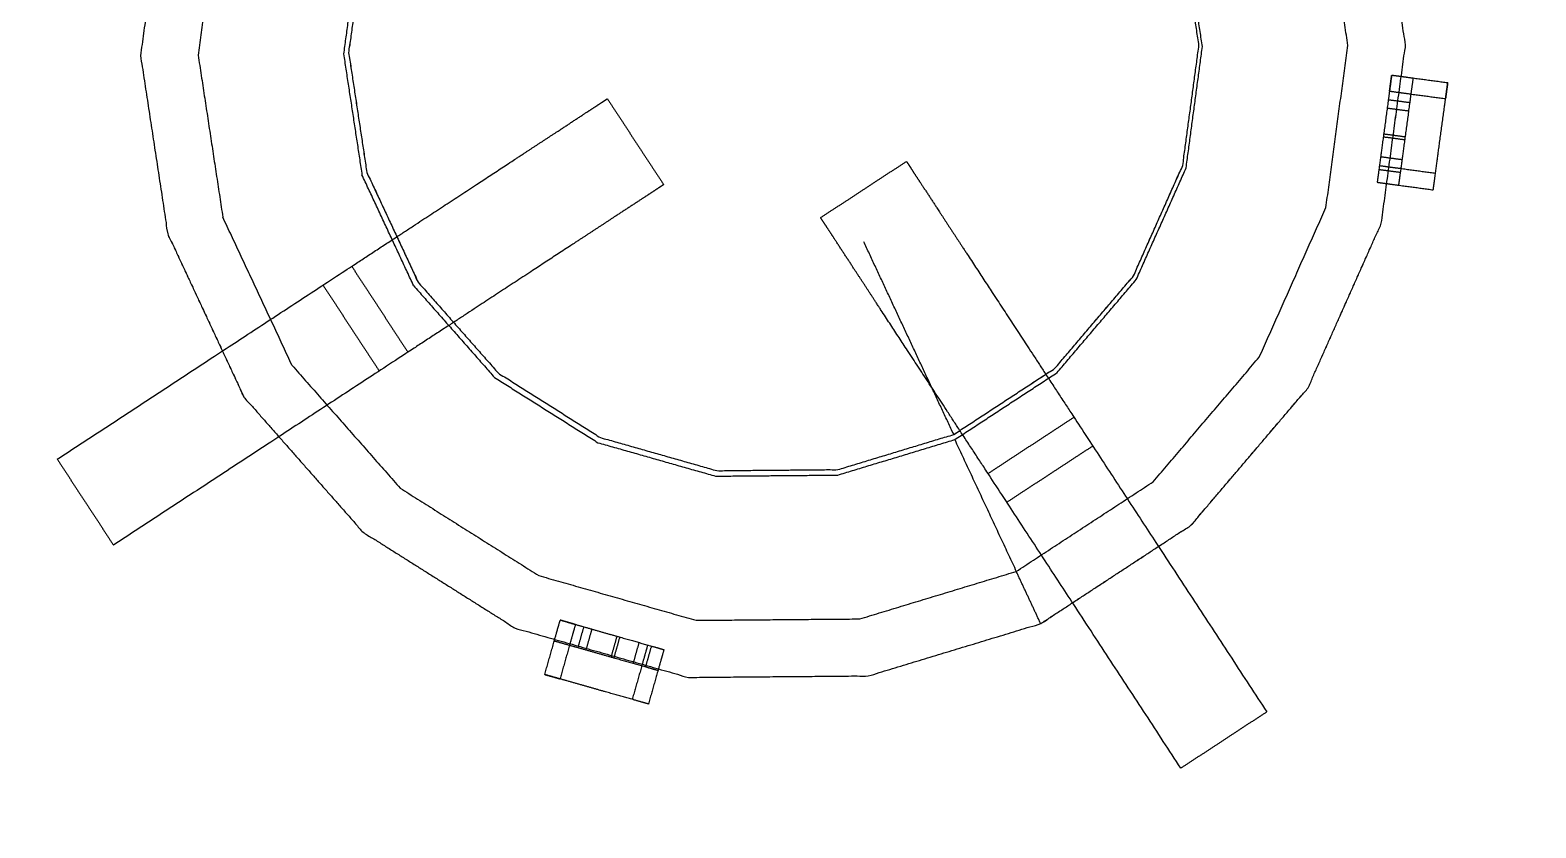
# Model space of a CAD drawing. Header units: millimetres. Extents: x 3429 to 24139, y -631 to 9878.
# Drawn here: x 8341.82 to 8360.02, y 3476.68 to 3486.31 of the extents above; entities that cross this region are included whole.
import ezdxf

# ---------------------------------------------------------------- set-up
doc = ezdxf.new("R2010")
doc.units = ezdxf.units.MM
for name, color, linetype, lineweight in [('multid_gorunus_3', 23, 'Continuous', 13), ('multid_gorunus_4', 15, 'Continuous', 9), ('multid_gorunus_5', 193, 'Continuous', 5), ('multid_gorunus_6', 54, 'Continuous', 0)]:
    doc.layers.add(name, color=color, linetype=linetype, lineweight=lineweight)

# ---------------------------------------------------------------- blocks, each defined once
blk = doc.blocks.new('grup-2')
at = {"layer": 'multid_gorunus_3', "lineweight": -3}
for points in [[(2178.097, 6035.19), (2177.727, 6035.232), (2177.357, 6035.273), (2143.086, 6035.132), (2108.815, 6034.992), (2108.445, 6034.948), (2108.076, 6034.904), (2107.736, 6034.781), (2107.397, 6034.658), (2107.098, 6034.466), (2106.799, 6034.274), (2106.55, 6034.023), (2106.301, 6033.772), (2106.112, 6033.471), (2105.922, 6033.171), (2105.802, 6032.831), (2105.682, 6032.491), (2105.641, 6032.121), (2105.6, 6031.75), (2105.893, 5959.98), (2105.737, 5918.202), (2105.781, 5917.832), (2105.825, 5917.462), (2105.948, 5917.123), (2106.071, 5916.784), (2106.263, 5916.485), (2106.455, 5916.186), (2106.706, 5915.937), (2106.957, 5915.688), (2107.257, 5915.499), (2107.558, 5915.309), (2107.898, 5915.189), (2108.238, 5915.069), (2108.608, 5915.028), (2108.978, 5914.987), (2143.25, 5915.127), (2177.521, 5915.267), (2177.89, 5915.311), (2178.26, 5915.355), (2178.599, 5915.478), (2178.938, 5915.601), (2179.237, 5915.793), (2179.536, 5915.985), (2179.785, 5916.236), (2180.035, 5916.487), (2180.224, 5916.788), (2180.413, 5917.088), (2180.534, 5917.428), (2180.654, 5917.769), (2180.695, 5918.139), (2180.736, 5918.509), (2180.524, 5970.28), (2180.599, 6032.057), (2180.555, 6032.427), (2180.511, 6032.797), (2180.388, 6033.136), (2180.265, 6033.475), (2180.073, 6033.774), (2179.881, 6034.073), (2179.63, 6034.322), (2179.379, 6034.571), (2179.078, 6034.761), (2178.778, 6034.95), (2178.438, 6035.07), (2178.097, 6035.19)], [(2178.097, 6035.19), (2177.727, 6035.232), (2177.357, 6035.273), (2143.086, 6035.132), (2108.815, 6034.992), (2108.445, 6034.948), (2108.076, 6034.904), (2107.736, 6034.781), (2107.397, 6034.658), (2107.098, 6034.466), (2106.799, 6034.274), (2106.55, 6034.023), (2106.301, 6033.772), (2106.112, 6033.471), (2105.922, 6033.171), (2105.802, 6032.831), (2105.682, 6032.491), (2105.641, 6032.121), (2105.6, 6031.75), (2105.893, 5959.98), (2105.737, 5918.202), (2105.781, 5917.832), (2105.825, 5917.462), (2105.948, 5917.123), (2106.071, 5916.784), (2106.263, 5916.485), (2106.455, 5916.186), (2106.706, 5915.937), (2106.957, 5915.688), (2107.257, 5915.499), (2107.558, 5915.309), (2107.898, 5915.189), (2108.238, 5915.069), (2108.608, 5915.028), (2108.978, 5914.987), (2143.25, 5915.127), (2177.521, 5915.267), (2177.89, 5915.311), (2178.26, 5915.355), (2178.599, 5915.478), (2178.938, 5915.601), (2179.237, 5915.793), (2179.536, 5915.985), (2179.785, 5916.236), (2180.035, 5916.487), (2180.224, 5916.788), (2180.413, 5917.088), (2180.534, 5917.428), (2180.654, 5917.769), (2180.695, 5918.139), (2180.736, 5918.509), (2180.524, 5970.28), (2180.599, 6032.057), (2180.555, 6032.427), (2180.511, 6032.797), (2180.388, 6033.136), (2180.265, 6033.475), (2180.073, 6033.774), (2179.881, 6034.073), (2179.63, 6034.322), (2179.379, 6034.571), (2179.078, 6034.761), (2178.778, 6034.95), (2178.438, 6035.07), (2178.097, 6035.19)], [(2177.357, 6034.773), (2177.67, 6034.738), (2177.983, 6034.703), (2178.271, 6034.601), (2178.558, 6034.5), (2178.812, 6034.339), (2179.067, 6034.179), (2179.279, 6033.968), (2179.492, 6033.758), (2179.654, 6033.505), (2179.816, 6033.252), (2179.92, 6032.965), (2180.024, 6032.678), (2180.062, 6032.366), (2180.099, 6032.053), (2180.024, 5970.278), (2180.236, 5918.509), (2180.201, 5918.196), (2180.166, 5917.883), (2180.065, 5917.595), (2179.963, 5917.308), (2179.803, 5917.054), (2179.642, 5916.799), (2179.432, 5916.587), (2179.221, 5916.374), (2178.968, 5916.212), (2178.715, 5916.05), (2178.429, 5915.946), (2178.142, 5915.842), (2177.829, 5915.804), (2177.517, 5915.767), (2143.248, 5915.627), (2108.978, 5915.487), (2108.666, 5915.521), (2108.353, 5915.556), (2108.065, 5915.658), (2107.777, 5915.76), (2107.523, 5915.92), (2107.269, 5916.08), (2107.057, 5916.291), (2106.844, 5916.501), (2106.682, 5916.754), (2106.52, 5917.007), (2106.415, 5917.294), (2106.311, 5917.581), (2106.274, 5917.893), (2106.237, 5918.206), (2106.393, 5959.982), (2106.1, 6031.751), (2106.134, 6032.063), (2106.169, 6032.376), (2106.271, 6032.664), (2106.373, 6032.951), (2106.533, 6033.206), (2106.693, 6033.46), (2106.904, 6033.672), (2107.115, 6033.885), (2107.367, 6034.047), (2107.62, 6034.209), (2107.907, 6034.313), (2108.194, 6034.417), (2108.506, 6034.455), (2108.819, 6034.492), (2143.088, 6034.633), (2177.357, 6034.773)], [(2177.357, 6034.773), (2177.67, 6034.738), (2177.983, 6034.703), (2178.271, 6034.601), (2178.558, 6034.5), (2178.812, 6034.339), (2179.067, 6034.179), (2179.279, 6033.968), (2179.492, 6033.758), (2179.654, 6033.505), (2179.816, 6033.252), (2179.92, 6032.965), (2180.024, 6032.678), (2180.062, 6032.366), (2180.099, 6032.053), (2180.024, 5970.278), (2180.236, 5918.509), (2180.201, 5918.196), (2180.166, 5917.883), (2180.065, 5917.595), (2179.963, 5917.308), (2179.803, 5917.054), (2179.642, 5916.799), (2179.432, 5916.587), (2179.221, 5916.374), (2178.968, 5916.212), (2178.715, 5916.05), (2178.429, 5915.946), (2178.142, 5915.842), (2177.829, 5915.804), (2177.517, 5915.767), (2143.248, 5915.627), (2108.978, 5915.487), (2108.666, 5915.521), (2108.353, 5915.556), (2108.065, 5915.658), (2107.777, 5915.76), (2107.523, 5915.92), (2107.269, 5916.08), (2107.057, 5916.291), (2106.844, 5916.501), (2106.682, 5916.754), (2106.52, 5917.007), (2106.415, 5917.294), (2106.311, 5917.581), (2106.274, 5917.893), (2106.237, 5918.206), (2106.393, 5959.982), (2106.1, 6031.751), (2106.134, 6032.063), (2106.169, 6032.376), (2106.271, 6032.664), (2106.373, 6032.951), (2106.533, 6033.206), (2106.693, 6033.46), (2106.904, 6033.672), (2107.115, 6033.885), (2107.367, 6034.047), (2107.62, 6034.209), (2107.907, 6034.313), (2108.194, 6034.417), (2108.506, 6034.455), (2108.819, 6034.492), (2143.088, 6034.633), (2177.357, 6034.773)]]:
    blk.add_open_spline(points, degree=2, knots=[-16, -16, -16, -15, -15, -14, -14, -13, -13, -12, -12, -11, -11, -10, -10, -9, -9, -8, -8, -7, -7, -6, -6, -5, -5, -4, -4, -3, -3, -2, -2, -1, -1, 0, 0, 1, 1, 2, 2, 3, 3, 4, 4, 5, 5, 6, 6, 7, 7, 8, 8, 9, 9, 10, 10, 11, 11, 12, 12, 13, 13, 14, 14, 15, 15, 16, 16, 16], dxfattribs=at)
at = {"layer": 'multid_gorunus_4', "lineweight": -3}
blk.add_open_spline([(2129.577, 5967.63), (2128.351, 5966.729), (2127.125, 5965.829), (2126.041, 5964.762), (2124.956, 5963.695), (2124.034, 5962.485), (2123.111, 5961.276), (2122.372, 5959.947), (2121.632, 5958.618), (2121.087, 5957.197), (2120.543, 5955.777), (2120.207, 5954.293), (2119.872, 5952.809), (2119.75, 5951.293), (2119.628, 5949.776), (2119.724, 5948.258), (2119.82, 5946.74), (2120.13, 5945.251), (2120.44, 5943.761), (2120.96, 5942.332), (2121.48, 5940.902), (2122.197, 5939.561), (2122.914, 5938.219), (2123.815, 5936.994), (2124.717, 5935.768), (2125.783, 5934.683), (2126.849, 5933.598), (2128.059, 5932.676), (2129.269, 5931.755), (2130.598, 5931.014), (2131.927, 5930.273), (2133.347, 5929.73), (2134.768, 5929.186), (2136.252, 5928.85), (2137.735, 5928.513), (2139.252, 5928.392), (2140.768, 5928.271), (2142.286, 5928.366), (2143.805, 5928.461), (2145.294, 5928.772), (2146.783, 5929.083), (2148.213, 5929.602), (2149.643, 5930.121), (2150.984, 5930.839), (2152.325, 5931.557), (2153.551, 5932.458), (2154.777, 5933.358), (2155.861, 5934.425), (2156.946, 5935.492), (2157.868, 5936.702), (2158.791, 5937.911), (2159.531, 5939.24), (2160.271, 5940.569), (2160.815, 5941.99), (2161.359, 5943.41), (2161.695, 5944.894), (2162.031, 5946.378), (2162.153, 5947.894), (2162.275, 5949.411), (2162.179, 5950.929), (2162.083, 5952.447), (2161.773, 5953.936), (2161.463, 5955.425), (2160.943, 5956.855), (2160.423, 5958.285), (2159.706, 5959.626), (2158.989, 5960.968), (2158.087, 5962.193), (2157.185, 5963.418), (2156.119, 5964.504), (2155.053, 5965.589), (2153.843, 5966.511), (2152.633, 5967.432), (2151.304, 5968.173), (2149.976, 5968.914), (2148.555, 5969.457), (2147.134, 5970.001), (2145.65, 5970.337), (2144.167, 5970.674), (2142.65, 5970.795), (2141.134, 5970.916), (2139.616, 5970.821), (2138.098, 5970.726), (2136.608, 5970.415), (2135.119, 5970.104), (2133.689, 5969.585), (2132.259, 5969.066), (2130.918, 5968.348), (2129.577, 5967.63)], degree=2, knots=[30, 30, 30, 31, 31, 32, 32, 33, 33, 34, 34, 35, 35, 36, 36, 37, 37, 38, 38, 39, 39, 40, 40, 41, 41, 42, 42, 43, 43, 44, 44, 45, 45, 46, 46, 47, 47, 48, 48, 49, 49, 50, 50, 51, 51, 52, 52, 53, 53, 54, 54, 55, 55, 56, 56, 57, 57, 58, 58, 59, 59, 60, 60, 61, 61, 62, 62, 63, 63, 64, 64, 65, 65, 66, 66, 67, 67, 68, 68, 69, 69, 70, 70, 71, 71, 72, 72, 73, 73, 74, 74, 74], dxfattribs=at)
blk.add_open_spline([(2129.577, 5967.63), (2128.351, 5966.729), (2127.125, 5965.829), (2126.041, 5964.762), (2124.956, 5963.695), (2124.034, 5962.485), (2123.111, 5961.276), (2122.372, 5959.947), (2121.632, 5958.618), (2121.087, 5957.197), (2120.543, 5955.777), (2120.207, 5954.293), (2119.872, 5952.809), (2119.75, 5951.293), (2119.628, 5949.776), (2119.724, 5948.258), (2119.82, 5946.74), (2120.13, 5945.251), (2120.44, 5943.761), (2120.96, 5942.332), (2121.48, 5940.902), (2122.197, 5939.561), (2122.914, 5938.219), (2123.815, 5936.994), (2124.717, 5935.768), (2125.783, 5934.683), (2126.849, 5933.598), (2128.059, 5932.676), (2129.269, 5931.755), (2130.598, 5931.014), (2131.927, 5930.273), (2133.347, 5929.73), (2134.768, 5929.186), (2136.252, 5928.85), (2137.735, 5928.513), (2139.252, 5928.392), (2140.768, 5928.271), (2142.286, 5928.366), (2143.805, 5928.461), (2145.294, 5928.772), (2146.783, 5929.083), (2148.213, 5929.602), (2149.643, 5930.121), (2150.984, 5930.839), (2152.325, 5931.557), (2153.551, 5932.458), (2154.777, 5933.358), (2155.861, 5934.425), (2156.946, 5935.492), (2157.868, 5936.702), (2158.791, 5937.911), (2159.531, 5939.24), (2160.271, 5940.569), (2160.815, 5941.99), (2161.359, 5943.41), (2161.695, 5944.894), (2162.031, 5946.378), (2162.153, 5947.894), (2162.275, 5949.411), (2162.179, 5950.929), (2162.083, 5952.447), (2161.773, 5953.936), (2161.463, 5955.425), (2160.943, 5956.855), (2160.423, 5958.285), (2159.706, 5959.626), (2158.989, 5960.968), (2158.087, 5962.193), (2157.185, 5963.418), (2156.119, 5964.504), (2155.053, 5965.589), (2153.843, 5966.511), (2152.633, 5967.432), (2151.304, 5968.173), (2149.976, 5968.914), (2148.555, 5969.457), (2147.134, 5970.001), (2145.65, 5970.337), (2144.167, 5970.674), (2142.65, 5970.795), (2141.134, 5970.916), (2139.616, 5970.821), (2138.098, 5970.726), (2136.608, 5970.415), (2135.119, 5970.104), (2133.689, 5969.585), (2132.259, 5969.066), (2130.918, 5968.348), (2129.577, 5967.63)], degree=2, knots=[30, 30, 30, 31, 31, 32, 32, 33, 33, 34, 34, 35, 35, 36, 36, 37, 37, 38, 38, 39, 39, 40, 40, 41, 41, 42, 42, 43, 43, 44, 44, 45, 45, 46, 46, 47, 47, 48, 48, 49, 49, 50, 50, 51, 51, 52, 52, 53, 53, 54, 54, 55, 55, 56, 56, 57, 57, 58, 58, 59, 59, 60, 60, 61, 61, 62, 62, 63, 63, 64, 64, 65, 65, 66, 66, 67, 67, 68, 68, 69, 69, 70, 70, 71, 71, 72, 72, 73, 73, 74, 74, 74], dxfattribs=at)
at = {"layer": 'multid_gorunus_5', "lineweight": -3}
for points, knots in [([(2132.604, 5949.141), (2132.813, 5949.169), (2133.023, 5949.197), (2133.152, 5949.215), (2133.281, 5949.232), (2133.301, 5949.086), (2133.321, 5948.939), (2133.351, 5948.715), (2133.382, 5948.491), (2133.408, 5948.294), (2133.435, 5948.096), (2133.445, 5948.019), (2133.456, 5947.941)], [33, 33, 33, 34, 34, 35, 35, 36, 36, 37, 37, 38, 38, 39, 39, 39]), ([(2132.604, 5949.141), (2132.813, 5949.169), (2133.023, 5949.197), (2133.152, 5949.215), (2133.281, 5949.232), (2133.301, 5949.086), (2133.321, 5948.939), (2133.351, 5948.715), (2133.382, 5948.491), (2133.408, 5948.294), (2133.435, 5948.096), (2133.445, 5948.019), (2133.456, 5947.941)], [33, 33, 33, 34, 34, 35, 35, 36, 36, 37, 37, 38, 38, 39, 39, 39]), ([(2132.778, 5947.849), (2132.768, 5947.927), (2132.757, 5948.005), (2132.731, 5948.202), (2132.704, 5948.399), (2132.674, 5948.624), (2132.643, 5948.848), (2132.624, 5948.994), (2132.604, 5949.141)], [9, 9, 9, 10, 10, 11, 11, 12, 12, 13, 13, 13]), ([(2132.778, 5947.849), (2132.768, 5947.927), (2132.757, 5948.005), (2132.731, 5948.202), (2132.704, 5948.399), (2132.674, 5948.624), (2132.643, 5948.848), (2132.624, 5948.994), (2132.604, 5949.141)], [9, 9, 9, 10, 10, 11, 11, 12, 12, 13, 13, 13]), ([(2133.023, 5949.197), (2133.043, 5949.051), (2133.063, 5948.905), (2133.093, 5948.68), (2133.123, 5948.456), (2133.15, 5948.259), (2133.177, 5948.062), (2133.187, 5947.984), (2133.198, 5947.906)], [0, 0, 0, 1, 1, 2, 2, 3, 3, 4, 4, 4]), ([(2133.023, 5949.197), (2133.043, 5949.051), (2133.063, 5948.905), (2133.093, 5948.68), (2133.123, 5948.456), (2133.15, 5948.259), (2133.177, 5948.062), (2133.187, 5947.984), (2133.198, 5947.906)], [0, 0, 0, 1, 1, 2, 2, 3, 3, 4, 4, 4]), ([(2133.307, 5949.042), (2133.178, 5949.025), (2133.049, 5949.007), (2132.839, 5948.979), (2132.629, 5948.951)], [1, 1, 1, 2, 2, 3, 3, 3]), ([(2133.307, 5949.042), (2133.178, 5949.025), (2133.049, 5949.007), (2132.839, 5948.979), (2132.629, 5948.951)], [1, 1, 1, 2, 2, 3, 3, 3]), ([(2142.76, 5948.95), (2142.59, 5948.69), (2142.42, 5948.431), (2142.25, 5948.171), (2142.08, 5947.912)], [0, 0, 0, 1, 1, 2, 2, 2]), ([(2142.76, 5948.95), (2142.59, 5948.69), (2142.42, 5948.431), (2142.25, 5948.171), (2142.08, 5947.912)], [0, 0, 0, 1, 1, 2, 2, 2]), ([(2149.409, 5944.595), (2148.432, 5945.235), (2147.455, 5945.875), (2146.653, 5946.401), (2145.85, 5946.926), (2145.444, 5947.192), (2145.037, 5947.458), (2144.691, 5947.685), (2144.345, 5947.911), (2144.061, 5948.098), (2143.777, 5948.284), (2143.555, 5948.429), (2143.333, 5948.574), (2143.174, 5948.679), (2143.015, 5948.783), (2142.919, 5948.845), (2142.824, 5948.908), (2142.792, 5948.929), (2142.76, 5948.95)], [6, 6, 6, 7, 7, 8, 8, 9, 9, 10, 10, 11, 11, 12, 12, 13, 13, 14, 14, 15, 15, 15]), ([(2149.409, 5944.595), (2148.432, 5945.235), (2147.455, 5945.875), (2146.653, 5946.401), (2145.85, 5946.926), (2145.444, 5947.192), (2145.037, 5947.458), (2144.691, 5947.685), (2144.345, 5947.911), (2144.061, 5948.098), (2143.777, 5948.284), (2143.555, 5948.429), (2143.333, 5948.574), (2143.174, 5948.679), (2143.015, 5948.783), (2142.919, 5948.845), (2142.824, 5948.908), (2142.792, 5948.929), (2142.76, 5948.95)], [6, 6, 6, 7, 7, 8, 8, 9, 9, 10, 10, 11, 11, 12, 12, 13, 13, 14, 14, 15, 15, 15]), ([(2133.429, 5948.143), (2133.299, 5948.125), (2133.17, 5948.108), (2132.961, 5948.079), (2132.751, 5948.051)], [0, 0, 0, 1, 1, 2, 2, 2]), ([(2133.429, 5948.143), (2133.299, 5948.125), (2133.17, 5948.108), (2132.961, 5948.079), (2132.751, 5948.051)], [0, 0, 0, 1, 1, 2, 2, 2]), ([(2139.145, 5948.193), (2139.124, 5948.161), (2139.103, 5948.129), (2139.041, 5948.033), (2138.978, 5947.938), (2138.874, 5947.779), (2138.77, 5947.62), (2138.625, 5947.398), (2138.479, 5947.176), (2138.293, 5946.892), (2138.107, 5946.607), (2137.88, 5946.261), (2137.654, 5945.916), (2137.388, 5945.509), (2137.121, 5945.102), (2136.596, 5944.3), (2136.071, 5943.498), (2135.431, 5942.521), (2134.791, 5941.544)], [-2, -2, -2, -1, -1, 0, 0, 1, 1, 2, 2, 3, 3, 4, 4, 5, 5, 6, 6, 7, 7, 7]), ([(2139.145, 5948.193), (2139.124, 5948.161), (2139.103, 5948.129), (2139.041, 5948.033), (2138.978, 5947.938), (2138.874, 5947.779), (2138.77, 5947.62), (2138.625, 5947.398), (2138.479, 5947.176), (2138.293, 5946.892), (2138.107, 5946.607), (2137.88, 5946.261), (2137.654, 5945.916), (2137.388, 5945.509), (2137.121, 5945.102), (2136.596, 5944.3), (2136.071, 5943.498), (2135.431, 5942.521), (2134.791, 5941.544)], [-2, -2, -2, -1, -1, 0, 0, 1, 1, 2, 2, 3, 3, 4, 4, 5, 5, 6, 6, 7, 7, 7]), ([(2140.183, 5947.513), (2139.924, 5947.683), (2139.664, 5947.853), (2139.405, 5948.023), (2139.145, 5948.193)], [0, 0, 0, 1, 1, 2, 2, 2]), ([(2140.183, 5947.513), (2139.924, 5947.683), (2139.664, 5947.853), (2139.405, 5948.023), (2139.145, 5948.193)], [0, 0, 0, 1, 1, 2, 2, 2]), ([(2133.456, 5947.941), (2133.327, 5947.923), (2133.198, 5947.906), (2132.988, 5947.878), (2132.778, 5947.849)], [0, 0, 0, 1, 1, 2, 2, 2]), ([(2133.456, 5947.941), (2133.327, 5947.923), (2133.198, 5947.906), (2132.988, 5947.878), (2132.778, 5947.849)], [0, 0, 0, 1, 1, 2, 2, 2]), ([(2142.08, 5947.912), (2142.112, 5947.891), (2142.144, 5947.87), (2142.24, 5947.807), (2142.335, 5947.745), (2142.494, 5947.641), (2142.653, 5947.537), (2142.875, 5947.391), (2143.097, 5947.246), (2143.381, 5947.06), (2143.666, 5946.873), (2144.012, 5946.647), (2144.357, 5946.42), (2144.764, 5946.154), (2145.171, 5945.888), (2145.973, 5945.363), (2146.775, 5944.837), (2147.752, 5944.197), (2148.729, 5943.558)], [-2, -2, -2, -1, -1, 0, 0, 1, 1, 2, 2, 3, 3, 4, 4, 5, 5, 6, 6, 7, 7, 7]), ([(2142.08, 5947.912), (2142.112, 5947.891), (2142.144, 5947.87), (2142.24, 5947.807), (2142.335, 5947.745), (2142.494, 5947.641), (2142.653, 5947.537), (2142.875, 5947.391), (2143.097, 5947.246), (2143.381, 5947.06), (2143.666, 5946.873), (2144.012, 5946.647), (2144.357, 5946.42), (2144.764, 5946.154), (2145.171, 5945.888), (2145.973, 5945.363), (2146.775, 5944.837), (2147.752, 5944.197), (2148.729, 5943.558)], [-2, -2, -2, -1, -1, 0, 0, 1, 1, 2, 2, 3, 3, 4, 4, 5, 5, 6, 6, 7, 7, 7]), ([(2135.829, 5940.864), (2136.469, 5941.841), (2137.109, 5942.818), (2137.634, 5943.62), (2138.159, 5944.423), (2138.426, 5944.829), (2138.692, 5945.236), (2138.918, 5945.582), (2139.145, 5945.928), (2139.331, 5946.212), (2139.517, 5946.496), (2139.663, 5946.718), (2139.808, 5946.94), (2139.912, 5947.099), (2140.016, 5947.258), (2140.079, 5947.354), (2140.141, 5947.449), (2140.162, 5947.481), (2140.183, 5947.513)], [6, 6, 6, 7, 7, 8, 8, 9, 9, 10, 10, 11, 11, 12, 12, 13, 13, 14, 14, 15, 15, 15]), ([(2135.829, 5940.864), (2136.469, 5941.841), (2137.109, 5942.818), (2137.634, 5943.62), (2138.159, 5944.423), (2138.426, 5944.829), (2138.692, 5945.236), (2138.918, 5945.582), (2139.145, 5945.928), (2139.331, 5946.212), (2139.517, 5946.496), (2139.663, 5946.718), (2139.808, 5946.94), (2139.912, 5947.099), (2140.016, 5947.258), (2140.079, 5947.354), (2140.141, 5947.449), (2140.162, 5947.481), (2140.183, 5947.513)], [6, 6, 6, 7, 7, 8, 8, 9, 9, 10, 10, 11, 11, 12, 12, 13, 13, 14, 14, 15, 15, 15]), ([(2145.85, 5946.926), (2145.68, 5946.666), (2145.51, 5946.407), (2145.341, 5946.147), (2145.171, 5945.888)], [0, 0, 0, 1, 1, 2, 2, 2]), ([(2145.85, 5946.926), (2145.68, 5946.666), (2145.51, 5946.407), (2145.341, 5946.147), (2145.171, 5945.888)], [0, 0, 0, 1, 1, 2, 2, 2]), ([(2146.197, 5946.699), (2146.027, 5946.439), (2145.857, 5946.18), (2145.688, 5945.92), (2145.518, 5945.661)], [0, 0, 0, 1, 1, 2, 2, 2]), ([(2146.197, 5946.699), (2146.027, 5946.439), (2145.857, 5946.18), (2145.688, 5945.92), (2145.518, 5945.661)], [0, 0, 0, 1, 1, 2, 2, 2]), ([(2138.159, 5944.423), (2137.9, 5944.593), (2137.64, 5944.763), (2137.381, 5944.933), (2137.121, 5945.102)], [0, 0, 0, 1, 1, 2, 2, 2]), ([(2138.159, 5944.423), (2137.9, 5944.593), (2137.64, 5944.763), (2137.381, 5944.933), (2137.121, 5945.102)], [0, 0, 0, 1, 1, 2, 2, 2]), ([(2137.932, 5944.076), (2137.673, 5944.246), (2137.413, 5944.416), (2137.154, 5944.585), (2136.894, 5944.755)], [0, 0, 0, 1, 1, 2, 2, 2]), ([(2137.932, 5944.076), (2137.673, 5944.246), (2137.413, 5944.416), (2137.154, 5944.585), (2136.894, 5944.755)], [0, 0, 0, 1, 1, 2, 2, 2]), ([(2149.409, 5944.595), (2149.239, 5944.336), (2149.069, 5944.077), (2148.899, 5943.817), (2148.729, 5943.558)], [0, 0, 0, 1, 1, 2, 2, 2]), ([(2149.409, 5944.595), (2149.239, 5944.336), (2149.069, 5944.077), (2148.899, 5943.817), (2148.729, 5943.558)], [0, 0, 0, 1, 1, 2, 2, 2]), ([(2143.517, 5941.994), (2143.459, 5942.197), (2143.402, 5942.401), (2143.366, 5942.526), (2143.33, 5942.652), (2143.188, 5942.611), (2143.046, 5942.571), (2142.829, 5942.509), (2142.611, 5942.447), (2142.419, 5942.393), (2142.228, 5942.338), (2142.152, 5942.317), (2142.077, 5942.295)], [33, 33, 33, 34, 34, 35, 35, 36, 36, 37, 37, 38, 38, 39, 39, 39]), ([(2143.517, 5941.994), (2143.459, 5942.197), (2143.402, 5942.401), (2143.366, 5942.526), (2143.33, 5942.652), (2143.188, 5942.611), (2143.046, 5942.571), (2142.829, 5942.509), (2142.611, 5942.447), (2142.419, 5942.393), (2142.228, 5942.338), (2142.152, 5942.317), (2142.077, 5942.295)], [33, 33, 33, 34, 34, 35, 35, 36, 36, 37, 37, 38, 38, 39, 39, 39]), ([(2143.146, 5942.599), (2143.182, 5942.474), (2143.217, 5942.349), (2143.275, 5942.145), (2143.333, 5941.941)], [1, 1, 1, 2, 2, 3, 3, 3]), ([(2143.146, 5942.599), (2143.182, 5942.474), (2143.217, 5942.349), (2143.275, 5942.145), (2143.333, 5941.941)], [1, 1, 1, 2, 2, 3, 3, 3]), ([(2143.402, 5942.401), (2143.26, 5942.361), (2143.117, 5942.32), (2142.9, 5942.258), (2142.682, 5942.196), (2142.491, 5942.142), (2142.299, 5942.088), (2142.224, 5942.066), (2142.148, 5942.045)], [0, 0, 0, 1, 1, 2, 2, 3, 3, 4, 4, 4]), ([(2143.402, 5942.401), (2143.26, 5942.361), (2143.117, 5942.32), (2142.9, 5942.258), (2142.682, 5942.196), (2142.491, 5942.142), (2142.299, 5942.088), (2142.224, 5942.066), (2142.148, 5942.045)], [0, 0, 0, 1, 1, 2, 2, 3, 3, 4, 4, 4]), ([(2142.077, 5942.295), (2142.112, 5942.17), (2142.148, 5942.045), (2142.206, 5941.841), (2142.264, 5941.638)], [0, 0, 0, 1, 1, 2, 2, 2]), ([(2142.077, 5942.295), (2142.112, 5942.17), (2142.148, 5942.045), (2142.206, 5941.841), (2142.264, 5941.638)], [0, 0, 0, 1, 1, 2, 2, 2]), ([(2142.273, 5942.351), (2142.309, 5942.226), (2142.344, 5942.1), (2142.402, 5941.897), (2142.46, 5941.693)], [0, 0, 0, 1, 1, 2, 2, 2]), ([(2142.273, 5942.351), (2142.309, 5942.226), (2142.344, 5942.1), (2142.402, 5941.897), (2142.46, 5941.693)], [0, 0, 0, 1, 1, 2, 2, 2]), ([(2142.264, 5941.638), (2142.339, 5941.659), (2142.415, 5941.681), (2142.606, 5941.735), (2142.798, 5941.789), (2143.015, 5941.851), (2143.233, 5941.913), (2143.375, 5941.953), (2143.517, 5941.994)], [9, 9, 9, 10, 10, 11, 11, 12, 12, 13, 13, 13]), ([(2142.264, 5941.638), (2142.339, 5941.659), (2142.415, 5941.681), (2142.606, 5941.735), (2142.798, 5941.789), (2143.015, 5941.851), (2143.233, 5941.913), (2143.375, 5941.953), (2143.517, 5941.994)], [9, 9, 9, 10, 10, 11, 11, 12, 12, 13, 13, 13]), ([(2135.829, 5940.864), (2135.569, 5941.034), (2135.31, 5941.204), (2135.05, 5941.374), (2134.791, 5941.544)], [0, 0, 0, 1, 1, 2, 2, 2]), ([(2135.829, 5940.864), (2135.569, 5941.034), (2135.31, 5941.204), (2135.05, 5941.374), (2134.791, 5941.544)], [0, 0, 0, 1, 1, 2, 2, 2])]:
    blk.add_open_spline(points, degree=2, knots=knots, dxfattribs=at)
for points in [[(2132.604, 5949.141), (2132.617, 5949.046), (2132.629, 5948.951)], [(2132.604, 5949.141), (2132.617, 5949.046), (2132.629, 5948.951)], [(2133.307, 5949.042), (2133.294, 5949.137), (2133.281, 5949.232)], [(2133.307, 5949.042), (2133.294, 5949.137), (2133.281, 5949.232)], [(2133.307, 5949.042), (2133.294, 5949.137), (2133.281, 5949.232)], [(2133.307, 5949.042), (2133.294, 5949.137), (2133.281, 5949.232)], [(2133.321, 5948.939), (2133.192, 5948.922), (2133.063, 5948.905)], [(2133.321, 5948.939), (2133.192, 5948.922), (2133.063, 5948.905)], [(2133.335, 5948.838), (2133.205, 5948.821), (2133.076, 5948.804)], [(2133.335, 5948.838), (2133.205, 5948.821), (2133.076, 5948.804)], [(2133.377, 5948.526), (2133.248, 5948.509), (2133.119, 5948.491)], [(2133.377, 5948.526), (2133.248, 5948.509), (2133.119, 5948.491)], [(2133.382, 5948.491), (2133.252, 5948.473), (2133.123, 5948.456)], [(2133.382, 5948.491), (2133.252, 5948.473), (2133.123, 5948.456)], [(2133.414, 5948.251), (2133.285, 5948.234), (2133.156, 5948.216)], [(2133.414, 5948.251), (2133.285, 5948.234), (2133.156, 5948.216)], [(2133.435, 5948.096), (2133.306, 5948.079), (2133.177, 5948.062)], [(2133.435, 5948.096), (2133.306, 5948.079), (2133.177, 5948.062)], [(2138.574, 5944.894), (2139.118, 5946.058), (2139.661, 5947.222)], [(2138.574, 5944.894), (2139.118, 5946.058), (2139.661, 5947.222)], [(2143.046, 5942.571), (2143.082, 5942.445), (2143.117, 5942.32)], [(2143.046, 5942.571), (2143.082, 5942.445), (2143.117, 5942.32)], [(2143.146, 5942.599), (2143.238, 5942.625), (2143.33, 5942.652)], [(2143.146, 5942.599), (2143.238, 5942.625), (2143.33, 5942.652)], [(2143.146, 5942.599), (2143.238, 5942.625), (2143.33, 5942.652)], [(2143.146, 5942.599), (2143.238, 5942.625), (2143.33, 5942.652)], [(2142.378, 5942.381), (2142.414, 5942.256), (2142.449, 5942.13)], [(2142.378, 5942.381), (2142.414, 5942.256), (2142.449, 5942.13)], [(2142.611, 5942.447), (2142.646, 5942.322), (2142.682, 5942.196)], [(2142.611, 5942.447), (2142.646, 5942.322), (2142.682, 5942.196)], [(2142.645, 5942.457), (2142.681, 5942.331), (2142.716, 5942.206)], [(2142.645, 5942.457), (2142.681, 5942.331), (2142.716, 5942.206)], [(2142.948, 5942.543), (2142.984, 5942.418), (2143.019, 5942.292)], [(2142.948, 5942.543), (2142.984, 5942.418), (2143.019, 5942.292)], [(2142.228, 5942.338), (2142.264, 5942.213), (2142.299, 5942.088)], [(2142.228, 5942.338), (2142.264, 5942.213), (2142.299, 5942.088)], [(2143.517, 5941.994), (2143.425, 5941.968), (2143.333, 5941.941)], [(2143.517, 5941.994), (2143.425, 5941.968), (2143.333, 5941.941)], [(2143.517, 5941.994), (2143.425, 5941.968), (2143.333, 5941.941)], [(2143.517, 5941.994), (2143.425, 5941.968), (2143.333, 5941.941)]]:
    blk.add_open_spline(points, degree=2, dxfattribs=at)
at = {"layer": 'multid_gorunus_6', "lineweight": -3}
for points, knots in [([(2139.735, 5957.11), (2138.689, 5956.813), (2137.643, 5956.515), (2136.722, 5955.935), (2135.802, 5955.355), (2135.083, 5954.539), (2134.363, 5953.723), (2133.903, 5952.737), (2133.443, 5951.752), (2133.279, 5950.676), (2133.114, 5949.601), (2133.26, 5948.523), (2133.406, 5947.445), (2133.849, 5946.451), (2134.292, 5945.458), (2134.998, 5944.629), (2135.703, 5943.801), (2136.613, 5943.205), (2137.523, 5942.609), (2138.564, 5942.294), (2139.606, 5941.978), (2140.693, 5941.969), (2141.781, 5941.96), (2142.828, 5942.257), (2143.874, 5942.555), (2144.794, 5943.135), (2145.714, 5943.715), (2146.434, 5944.531), (2147.153, 5945.347), (2147.614, 5946.333), (2148.074, 5947.319), (2148.238, 5948.394), (2148.402, 5949.47), (2148.257, 5950.548), (2148.111, 5951.626), (2147.668, 5952.619), (2147.224, 5953.612), (2146.519, 5954.441), (2145.813, 5955.269), (2144.903, 5955.865), (2143.993, 5956.461), (2142.952, 5956.776), (2141.911, 5957.092), (2140.823, 5957.101), (2139.735, 5957.11)], [-9, -9, -9, -8, -8, -7, -7, -6, -6, -5, -5, -4, -4, -3, -3, -2, -2, -1, -1, 0, 0, 1, 1, 2, 2, 3, 3, 4, 4, 5, 5, 6, 6, 7, 7, 8, 8, 9, 9, 10, 10, 11, 11, 12, 12, 13, 13, 13]), ([(2139.735, 5957.11), (2138.689, 5956.813), (2137.643, 5956.515), (2136.722, 5955.935), (2135.802, 5955.355), (2135.083, 5954.539), (2134.363, 5953.723), (2133.903, 5952.737), (2133.443, 5951.752), (2133.279, 5950.676), (2133.114, 5949.601), (2133.26, 5948.523), (2133.406, 5947.445), (2133.849, 5946.451), (2134.292, 5945.458), (2134.998, 5944.629), (2135.703, 5943.801), (2136.613, 5943.205), (2137.523, 5942.609), (2138.564, 5942.294), (2139.606, 5941.978), (2140.693, 5941.969), (2141.781, 5941.96), (2142.828, 5942.257), (2143.874, 5942.555), (2144.794, 5943.135), (2145.714, 5943.715), (2146.434, 5944.531), (2147.153, 5945.347), (2147.614, 5946.333), (2148.074, 5947.319), (2148.238, 5948.394), (2148.402, 5949.47), (2148.257, 5950.548), (2148.111, 5951.626), (2147.668, 5952.619), (2147.224, 5953.612), (2146.519, 5954.441), (2145.813, 5955.269), (2144.903, 5955.865), (2143.993, 5956.461), (2142.952, 5956.776), (2141.911, 5957.092), (2140.823, 5957.101), (2139.735, 5957.11)], [-9, -9, -9, -8, -8, -7, -7, -6, -6, -5, -5, -4, -4, -3, -3, -2, -2, -1, -1, 0, 0, 1, 1, 2, 2, 3, 3, 4, 4, 5, 5, 6, 6, 7, 7, 8, 8, 9, 9, 10, 10, 11, 11, 12, 12, 13, 13, 13]), ([(2139.735, 5957.11), (2140.823, 5957.101), (2141.911, 5957.092), (2142.952, 5956.776), (2143.993, 5956.461), (2144.903, 5955.865), (2145.813, 5955.269), (2146.519, 5954.441), (2147.224, 5953.612), (2147.668, 5952.619), (2148.111, 5951.626), (2148.257, 5950.548), (2148.402, 5949.47), (2148.238, 5948.394), (2148.074, 5947.319), (2147.614, 5946.333), (2147.153, 5945.347)], [21, 21, 21, 22, 22, 23, 23, 24, 24, 25, 25, 26, 26, 27, 27, 28, 28, 29, 29, 29]), ([(2139.735, 5957.11), (2140.823, 5957.101), (2141.911, 5957.092), (2142.952, 5956.776), (2143.993, 5956.461), (2144.903, 5955.865), (2145.813, 5955.269), (2146.519, 5954.441), (2147.224, 5953.612), (2147.668, 5952.619), (2148.111, 5951.626), (2148.257, 5950.548), (2148.402, 5949.47), (2148.238, 5948.394), (2148.074, 5947.319), (2147.614, 5946.333), (2147.153, 5945.347)], [21, 21, 21, 22, 22, 23, 23, 24, 24, 25, 25, 26, 26, 27, 27, 28, 28, 29, 29, 29]), ([(2140.061, 5954.643), (2139.357, 5954.443), (2138.654, 5954.243), (2138.035, 5953.853), (2137.417, 5953.462), (2136.933, 5952.914), (2136.45, 5952.365), (2136.14, 5951.703), (2135.83, 5951.04), (2135.72, 5950.317), (2135.61, 5949.594), (2135.708, 5948.869), (2135.806, 5948.145), (2136.104, 5947.477), (2136.402, 5946.809), (2136.876, 5946.252), (2137.35, 5945.695), (2137.962, 5945.295), (2138.574, 5944.894), (2139.274, 5944.682), (2139.974, 5944.47), (2140.705, 5944.464), (2141.436, 5944.457), (2142.14, 5944.657), (2142.843, 5944.857), (2143.462, 5945.247), (2144.08, 5945.638), (2144.564, 5946.186), (2145.048, 5946.735), (2145.357, 5947.397), (2145.667, 5948.06), (2145.777, 5948.783), (2145.887, 5949.506), (2145.789, 5950.231), (2145.692, 5950.955), (2145.394, 5951.623), (2145.095, 5952.291), (2144.621, 5952.848), (2144.147, 5953.405), (2143.535, 5953.805), (2142.923, 5954.206), (2142.223, 5954.418), (2141.524, 5954.63), (2140.792, 5954.636), (2140.061, 5954.643)], [-9, -9, -9, -8, -8, -7, -7, -6, -6, -5, -5, -4, -4, -3, -3, -2, -2, -1, -1, 0, 0, 1, 1, 2, 2, 3, 3, 4, 4, 5, 5, 6, 6, 7, 7, 8, 8, 9, 9, 10, 10, 11, 11, 12, 12, 13, 13, 13]), ([(2140.061, 5954.643), (2139.357, 5954.443), (2138.654, 5954.243), (2138.035, 5953.853), (2137.417, 5953.462), (2136.933, 5952.914), (2136.45, 5952.365), (2136.14, 5951.703), (2135.83, 5951.04), (2135.72, 5950.317), (2135.61, 5949.594), (2135.708, 5948.869), (2135.806, 5948.145), (2136.104, 5947.477), (2136.402, 5946.809), (2136.876, 5946.252), (2137.35, 5945.695), (2137.962, 5945.295), (2138.574, 5944.894), (2139.274, 5944.682), (2139.974, 5944.47), (2140.705, 5944.464), (2141.436, 5944.457), (2142.14, 5944.657), (2142.843, 5944.857), (2143.462, 5945.247), (2144.08, 5945.638), (2144.564, 5946.186), (2145.048, 5946.735), (2145.357, 5947.397), (2145.667, 5948.06), (2145.777, 5948.783), (2145.887, 5949.506), (2145.789, 5950.231), (2145.692, 5950.955), (2145.394, 5951.623), (2145.095, 5952.291), (2144.621, 5952.848), (2144.147, 5953.405), (2143.535, 5953.805), (2142.923, 5954.206), (2142.223, 5954.418), (2141.524, 5954.63), (2140.792, 5954.636), (2140.061, 5954.643)], [-9, -9, -9, -8, -8, -7, -7, -6, -6, -5, -5, -4, -4, -3, -3, -2, -2, -1, -1, 0, 0, 1, 1, 2, 2, 3, 3, 4, 4, 5, 5, 6, 6, 7, 7, 8, 8, 9, 9, 10, 10, 11, 11, 12, 12, 13, 13, 13]), ([(2140.061, 5954.643), (2140.792, 5954.636), (2141.524, 5954.63), (2142.223, 5954.418), (2142.923, 5954.206), (2143.535, 5953.805), (2144.147, 5953.405), (2144.621, 5952.848), (2145.095, 5952.291), (2145.394, 5951.623), (2145.692, 5950.955), (2145.789, 5950.231), (2145.887, 5949.506), (2145.777, 5948.783), (2145.667, 5948.06), (2145.357, 5947.397), (2145.048, 5946.735)], [21, 21, 21, 22, 22, 23, 23, 24, 24, 25, 25, 26, 26, 27, 27, 28, 28, 29, 29, 29]), ([(2140.061, 5954.643), (2140.792, 5954.636), (2141.524, 5954.63), (2142.223, 5954.418), (2142.923, 5954.206), (2143.535, 5953.805), (2144.147, 5953.405), (2144.621, 5952.848), (2145.095, 5952.291), (2145.394, 5951.623), (2145.692, 5950.955), (2145.789, 5950.231), (2145.887, 5949.506), (2145.777, 5948.783), (2145.667, 5948.06), (2145.357, 5947.397), (2145.048, 5946.735)], [21, 21, 21, 22, 22, 23, 23, 24, 24, 25, 25, 26, 26, 27, 27, 28, 28, 29, 29, 29]), ([(2137.523, 5942.609), (2136.613, 5943.205), (2135.703, 5943.801), (2134.998, 5944.629), (2134.292, 5945.458), (2133.849, 5946.451), (2133.406, 5947.445), (2133.26, 5948.523), (2133.114, 5949.601), (2133.279, 5950.676), (2133.443, 5951.752), (2133.903, 5952.737), (2134.363, 5953.723)], [34, 34, 34, 35, 35, 36, 36, 37, 37, 38, 38, 39, 39, 40, 40, 40]), ([(2137.523, 5942.609), (2136.613, 5943.205), (2135.703, 5943.801), (2134.998, 5944.629), (2134.292, 5945.458), (2133.849, 5946.451), (2133.406, 5947.445), (2133.26, 5948.523), (2133.114, 5949.601), (2133.279, 5950.676), (2133.443, 5951.752), (2133.903, 5952.737), (2134.363, 5953.723)], [34, 34, 34, 35, 35, 36, 36, 37, 37, 38, 38, 39, 39, 40, 40, 40]), ([(2138.574, 5944.894), (2137.962, 5945.295), (2137.35, 5945.695), (2136.876, 5946.252), (2136.402, 5946.809), (2136.104, 5947.477), (2135.806, 5948.145), (2135.708, 5948.869), (2135.61, 5949.594), (2135.72, 5950.317), (2135.83, 5951.04), (2136.14, 5951.703), (2136.45, 5952.365)], [34, 34, 34, 35, 35, 36, 36, 37, 37, 38, 38, 39, 39, 40, 40, 40]), ([(2138.574, 5944.894), (2137.962, 5945.295), (2137.35, 5945.695), (2136.876, 5946.252), (2136.402, 5946.809), (2136.104, 5947.477), (2135.806, 5948.145), (2135.708, 5948.869), (2135.61, 5949.594), (2135.72, 5950.317), (2135.83, 5951.04), (2136.14, 5951.703), (2136.45, 5952.365)], [34, 34, 34, 35, 35, 36, 36, 37, 37, 38, 38, 39, 39, 40, 40, 40])]:
    blk.add_open_spline(points, degree=2, knots=knots, dxfattribs=at)
for points in [[(2133.81, 5949.595), (2133.959, 5950.572), (2134.109, 5951.55)], [(2133.81, 5949.595), (2133.959, 5950.572), (2134.109, 5951.55)], [(2147.442, 5951.435), (2147.574, 5950.455), (2147.706, 5949.475)], [(2147.442, 5951.435), (2147.574, 5950.455), (2147.706, 5949.475)], [(2135.568, 5949.58), (2135.679, 5950.31), (2135.79, 5951.04)], [(2135.568, 5949.58), (2135.679, 5950.31), (2135.79, 5951.04)], [(2145.751, 5950.955), (2145.85, 5950.223), (2145.949, 5949.491)], [(2145.751, 5950.955), (2145.85, 5950.223), (2145.949, 5949.491)], [(2134.075, 5947.635), (2133.943, 5948.615), (2133.81, 5949.595)], [(2134.075, 5947.635), (2133.943, 5948.615), (2133.81, 5949.595)], [(2135.765, 5948.115), (2135.667, 5948.848), (2135.568, 5949.58)], [(2135.765, 5948.115), (2135.667, 5948.848), (2135.568, 5949.58)], [(2145.949, 5949.491), (2145.837, 5948.76), (2145.726, 5948.03)], [(2145.949, 5949.491), (2145.837, 5948.76), (2145.726, 5948.03)], [(2147.706, 5949.475), (2147.557, 5948.498), (2147.408, 5947.52)], [(2147.706, 5949.475), (2147.557, 5948.498), (2147.408, 5947.52)], [(2136.368, 5946.766), (2136.066, 5947.441), (2135.765, 5948.115)], [(2136.368, 5946.766), (2136.066, 5947.441), (2135.765, 5948.115)], [(2145.101, 5946.691), (2145.413, 5947.361), (2145.726, 5948.03)], [(2145.101, 5946.691), (2145.413, 5947.361), (2145.726, 5948.03)], [(2134.881, 5945.829), (2134.478, 5946.732), (2134.075, 5947.635)], [(2134.881, 5945.829), (2134.478, 5946.732), (2134.075, 5947.635)], [(2146.571, 5945.729), (2146.989, 5946.625), (2147.408, 5947.52)], [(2146.571, 5945.729), (2146.989, 5946.625), (2147.408, 5947.52)], [(2137.325, 5945.641), (2136.847, 5946.204), (2136.368, 5946.766)], [(2137.325, 5945.641), (2136.847, 5946.204), (2136.368, 5946.766)], [(2145.101, 5946.691), (2144.612, 5946.137), (2144.124, 5945.583)], [(2145.101, 5946.691), (2144.612, 5946.137), (2144.124, 5945.583)], [(2136.163, 5944.323), (2135.522, 5945.076), (2134.881, 5945.829)], [(2136.163, 5944.323), (2135.522, 5945.076), (2134.881, 5945.829)], [(2146.571, 5945.729), (2145.917, 5944.987), (2145.263, 5944.245)], [(2146.571, 5945.729), (2145.917, 5944.987), (2145.263, 5944.245)], [(2138.562, 5944.832), (2137.944, 5945.237), (2137.325, 5945.641)], [(2138.562, 5944.832), (2137.944, 5945.237), (2137.325, 5945.641)], [(2144.124, 5945.583), (2143.499, 5945.189), (2142.874, 5944.795)], [(2144.124, 5945.583), (2143.499, 5945.189), (2142.874, 5944.795)], [(2138.562, 5944.832), (2138.19, 5944.036), (2137.818, 5943.24)], [(2138.562, 5944.832), (2138.19, 5944.036), (2137.818, 5943.24)], [(2139.975, 5944.404), (2139.269, 5944.618), (2138.562, 5944.832)], [(2139.975, 5944.404), (2139.269, 5944.618), (2138.562, 5944.832)], [(2142.874, 5944.795), (2142.163, 5944.593), (2141.453, 5944.391)], [(2142.874, 5944.795), (2142.163, 5944.593), (2141.453, 5944.391)], [(2141.453, 5944.391), (2140.714, 5944.397), (2139.975, 5944.404)], [(2141.453, 5944.391), (2140.714, 5944.397), (2139.975, 5944.404)], [(2137.818, 5943.24), (2136.991, 5943.782), (2136.163, 5944.323)], [(2137.818, 5943.24), (2136.991, 5943.782), (2136.163, 5944.323)], [(2145.263, 5944.245), (2144.427, 5943.718), (2143.59, 5943.19)], [(2145.263, 5944.245), (2144.427, 5943.718), (2143.59, 5943.19)], [(2137.523, 5942.609), (2137.671, 5942.925), (2137.818, 5943.24)], [(2137.523, 5942.609), (2137.671, 5942.925), (2137.818, 5943.24)], [(2139.71, 5942.666), (2138.764, 5942.953), (2137.818, 5943.24)], [(2139.71, 5942.666), (2138.764, 5942.953), (2137.818, 5943.24)], [(2143.59, 5943.19), (2142.639, 5942.92), (2141.688, 5942.649)], [(2143.59, 5943.19), (2142.639, 5942.92), (2141.688, 5942.649)], [(2141.688, 5942.649), (2140.699, 5942.658), (2139.71, 5942.666)], [(2141.688, 5942.649), (2140.699, 5942.658), (2139.71, 5942.666)]]:
    blk.add_open_spline(points, degree=2, dxfattribs=at)

msp = doc.modelspace()

# ---------------------------------------------------------------- block references
at = {"xscale": -1}
msp.add_blockref('grup-2', (10491.554, -2463.465), dxfattribs=at)

doc.saveas('drawing.dxf')
